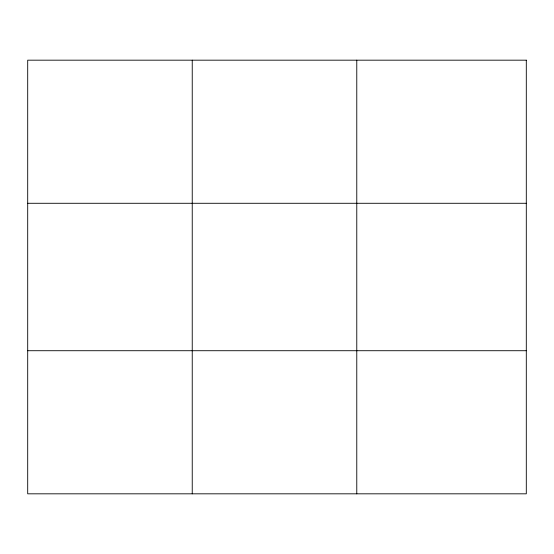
<?xml version="1.0" encoding="UTF-8"?>
<svg xmlns="http://www.w3.org/2000/svg" width="554" height="554" viewBox="0 0 554 554"><rect width="100%" height="100%" fill="white"/><g stroke="black" fill="none" stroke-linecap="round" stroke-linejoin="round"><path stroke-width="0.83" d="M192.238 493.822L192.238 60.178M356.776 493.822L356.776 60.178M27.7 203.283L526.3 203.283M27.7 350.717L526.3 350.717M526.3 60.178L526.3 493.822L27.7 493.822L27.7 60.178L526.3 60.178"/></g></svg>
